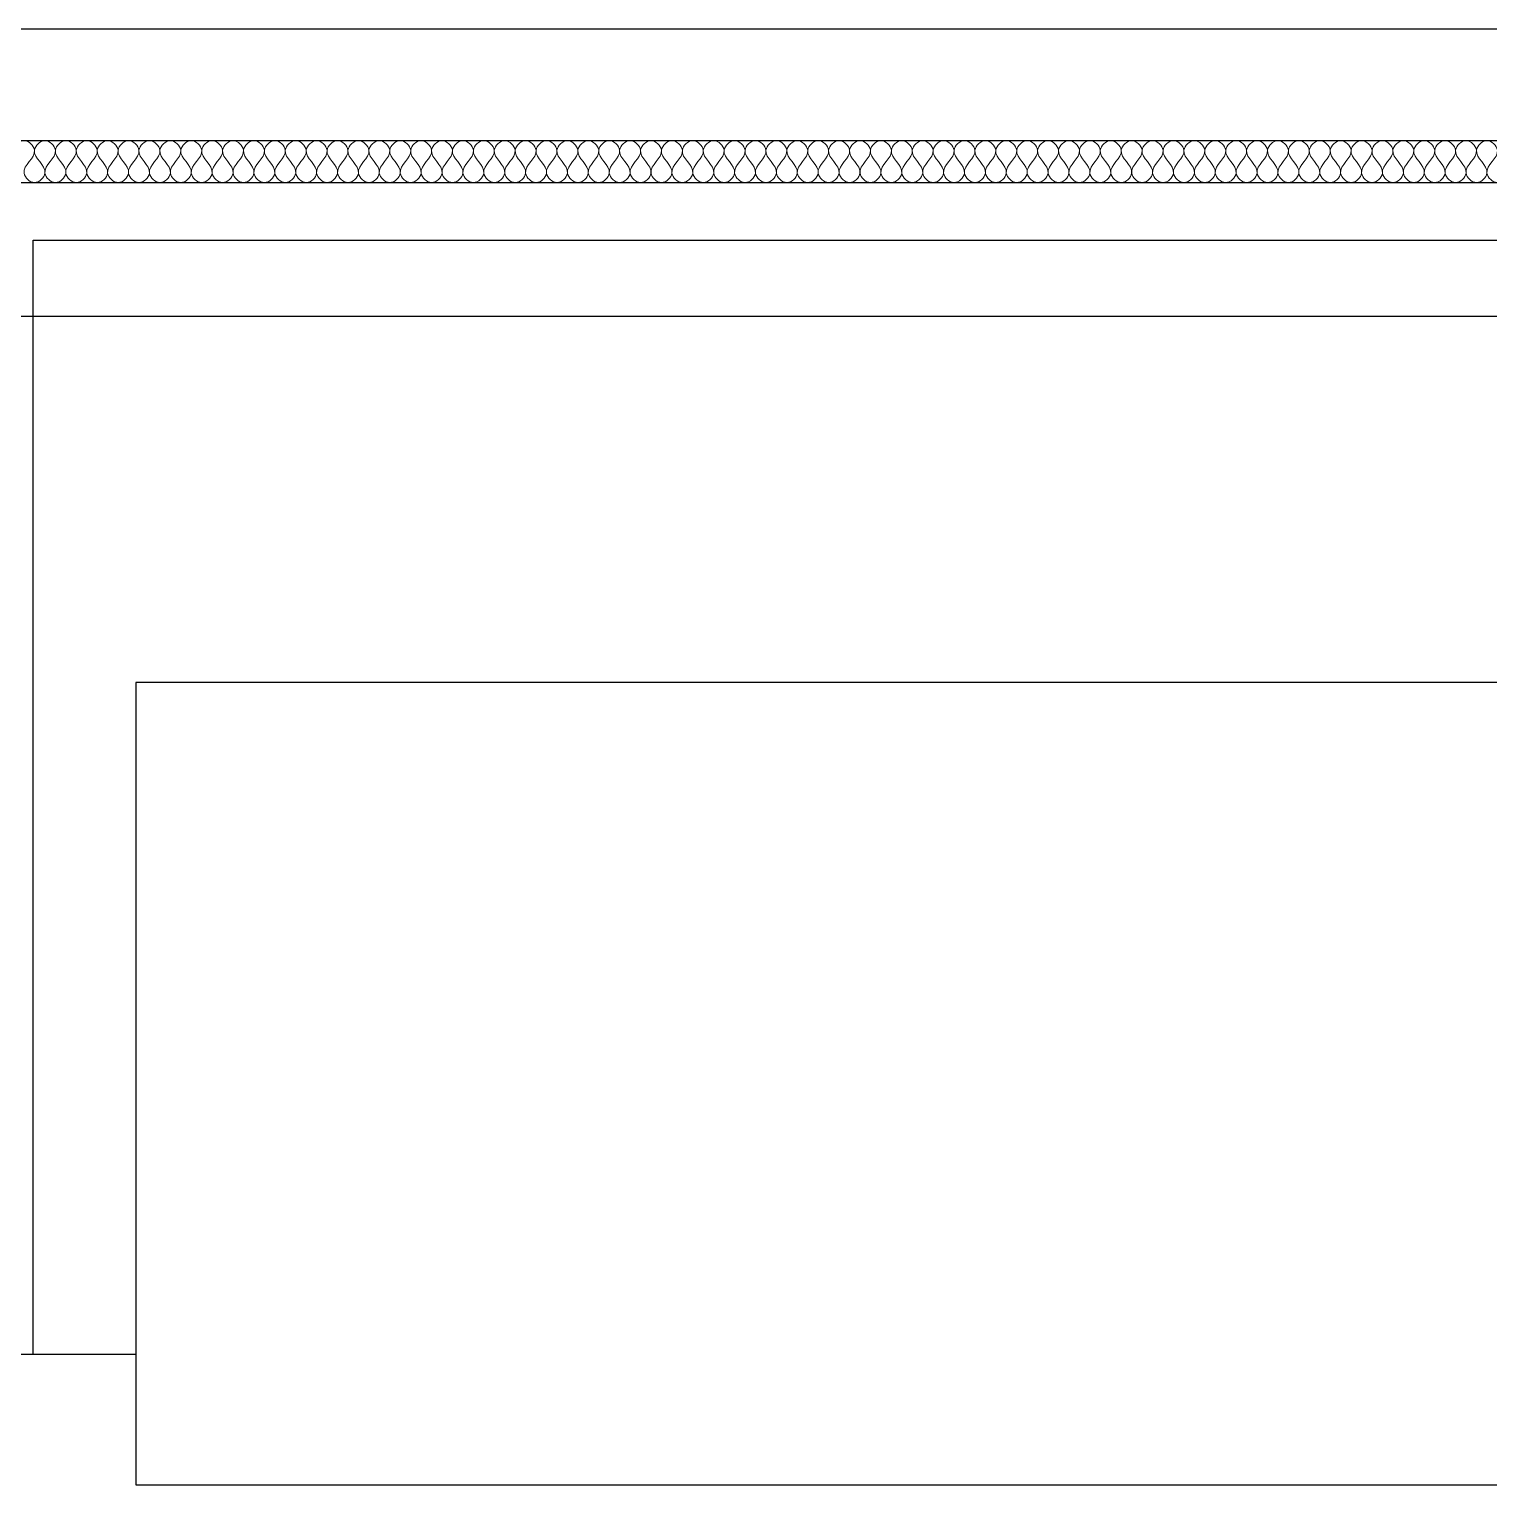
# Model space of a CAD drawing. Header units: metres. Extents: x 125 to 1179, y 511 to 749.
# Drawn here: x 443.38 to 482.23, y 660.56 to 699.33 of the extents above; entities that cross this region are included whole.
import ezdxf

# ---------------------------------------------------------------- set-up
doc = ezdxf.new("R2010")
doc.units = ezdxf.units.M
doc.layers.add('Text18', color=8, linetype='Continuous', lineweight=18)

msp = doc.modelspace()

# ---------------------------------------------------------------- linework, layer by layer
for p, q in [((735.692, 699.329), (385.661, 699.329)), ((386.784, 696.369), (532.321, 696.369)), ((385.661, 695.245), (531.197, 695.245))]:
    msp.add_line(p, q)
at = {"color": 30, "true_color": 0xf26722}
for p, q in [((443.484, 689.163), (443.484, 693.707)), ((443.484, 693.707), (525.59, 693.707)), ((443.484, 664.036), (443.484, 689.163)), ((446.213, 664.036), (350.148, 664.036))]:
    msp.add_line(p, q, dxfattribs=at)
at = {"color": 152, "true_color": 0x2776bb}
msp.add_line((530.377, 691.675), (354.774, 691.675), dxfattribs=at)
msp.add_lwpolyline([(446.213, 660.564), (520.613, 660.564), (520.613, 681.934), (446.213, 681.934)], close=True)
at = {"layer": 'Text18', "color": 0, "ltscale": 0.5}
for points, knots in [([(442.962, 696.107), (442.979, 696.227), (443.24, 696.488), (443.737, 695.993), (443.017, 695.609), (443.394, 695.246), (443.518, 695.245)], [2.217326, 2.217326, 2.217326, 2.217326, 2.553667, 2.890008, 3.49416, 3.830501, 3.830501, 3.830501, 3.830501]), ([(443.518, 696.107), (443.535, 696.227), (443.796, 696.488), (444.294, 695.993), (443.573, 695.609), (443.95, 695.246), (444.075, 695.245)], [2.217326, 2.217326, 2.217326, 2.217326, 2.553667, 2.890008, 3.49416, 3.830501, 3.830501, 3.830501, 3.830501]), ([(444.075, 696.107), (444.091, 696.227), (444.353, 696.488), (444.85, 695.993), (444.129, 695.609), (444.506, 695.246), (444.631, 695.245)], [2.217326, 2.217326, 2.217326, 2.217326, 2.553667, 2.890008, 3.49416, 3.830501, 3.830501, 3.830501, 3.830501]), ([(444.631, 696.107), (444.648, 696.227), (444.909, 696.488), (445.406, 695.993), (444.686, 695.609), (445.063, 695.246), (445.187, 695.245)], [2.217326, 2.217326, 2.217326, 2.217326, 2.553667, 2.890008, 3.49416, 3.830501, 3.830501, 3.830501, 3.830501]), ([(445.187, 696.107), (445.204, 696.227), (445.465, 696.488), (445.963, 695.993), (445.242, 695.609), (445.619, 695.246), (445.744, 695.245)], [2.217326, 2.217326, 2.217326, 2.217326, 2.553667, 2.890008, 3.49416, 3.830501, 3.830501, 3.830501, 3.830501]), ([(445.744, 696.107), (445.76, 696.227), (446.022, 696.488), (446.519, 695.993), (445.798, 695.609), (446.175, 695.246), (446.3, 695.245)], [2.217326, 2.217326, 2.217326, 2.217326, 2.553667, 2.890008, 3.49416, 3.830501, 3.830501, 3.830501, 3.830501]), ([(446.3, 696.107), (446.317, 696.227), (446.578, 696.488), (447.075, 695.993), (446.355, 695.609), (446.732, 695.246), (446.856, 695.245)], [2.217326, 2.217326, 2.217326, 2.217326, 2.553667, 2.890008, 3.49416, 3.830501, 3.830501, 3.830501, 3.830501]), ([(446.856, 696.107), (446.873, 696.227), (447.134, 696.488), (447.632, 695.993), (446.911, 695.609), (447.288, 695.246), (447.413, 695.245)], [2.217326, 2.217326, 2.217326, 2.217326, 2.553667, 2.890008, 3.49416, 3.830501, 3.830501, 3.830501, 3.830501]), ([(447.413, 696.107), (447.429, 696.227), (447.691, 696.488), (448.188, 695.993), (447.467, 695.609), (447.844, 695.246), (447.969, 695.245)], [2.217326, 2.217326, 2.217326, 2.217326, 2.553667, 2.890008, 3.49416, 3.830501, 3.830501, 3.830501, 3.830501]), ([(447.969, 696.107), (447.986, 696.227), (448.247, 696.488), (448.744, 695.993), (448.024, 695.609), (448.401, 695.246), (448.525, 695.245)], [2.217326, 2.217326, 2.217326, 2.217326, 2.553667, 2.890008, 3.49416, 3.830501, 3.830501, 3.830501, 3.830501]), ([(448.525, 696.107), (448.542, 696.227), (448.803, 696.488), (449.301, 695.993), (448.58, 695.609), (448.957, 695.246), (449.082, 695.245)], [2.217326, 2.217326, 2.217326, 2.217326, 2.553667, 2.890008, 3.49416, 3.830501, 3.830501, 3.830501, 3.830501]), ([(449.082, 696.107), (449.098, 696.227), (449.36, 696.488), (449.857, 695.993), (449.136, 695.609), (449.513, 695.246), (449.638, 695.245)], [2.217326, 2.217326, 2.217326, 2.217326, 2.553667, 2.890008, 3.49416, 3.830501, 3.830501, 3.830501, 3.830501]), ([(449.638, 696.107), (449.655, 696.227), (449.916, 696.488), (450.413, 695.993), (449.693, 695.609), (450.07, 695.246), (450.194, 695.245)], [2.217326, 2.217326, 2.217326, 2.217326, 2.553667, 2.890008, 3.49416, 3.830501, 3.830501, 3.830501, 3.830501]), ([(450.194, 696.107), (450.211, 696.227), (450.472, 696.488), (450.97, 695.993), (450.249, 695.609), (450.626, 695.246), (450.751, 695.245)], [2.217326, 2.217326, 2.217326, 2.217326, 2.553667, 2.890008, 3.49416, 3.830501, 3.830501, 3.830501, 3.830501]), ([(450.751, 696.107), (450.767, 696.227), (451.029, 696.488), (451.526, 695.993), (450.805, 695.609), (451.182, 695.246), (451.307, 695.245)], [2.217326, 2.217326, 2.217326, 2.217326, 2.553667, 2.890008, 3.49416, 3.830501, 3.830501, 3.830501, 3.830501]), ([(451.307, 696.107), (451.324, 696.227), (451.585, 696.488), (452.082, 695.993), (451.362, 695.609), (451.739, 695.246), (451.863, 695.245)], [2.217326, 2.217326, 2.217326, 2.217326, 2.553667, 2.890008, 3.49416, 3.830501, 3.830501, 3.830501, 3.830501]), ([(451.863, 696.107), (451.88, 696.227), (452.141, 696.488), (452.639, 695.993), (451.918, 695.609), (452.295, 695.246), (452.42, 695.245)], [2.217326, 2.217326, 2.217326, 2.217326, 2.553667, 2.890008, 3.49416, 3.830501, 3.830501, 3.830501, 3.830501]), ([(452.42, 696.107), (452.436, 696.227), (452.698, 696.488), (453.195, 695.993), (452.474, 695.609), (452.851, 695.246), (452.976, 695.245)], [2.217326, 2.217326, 2.217326, 2.217326, 2.553667, 2.890008, 3.49416, 3.830501, 3.830501, 3.830501, 3.830501]), ([(452.976, 696.107), (452.992, 696.227), (453.254, 696.488), (453.751, 695.993), (453.031, 695.609), (453.407, 695.246), (453.532, 695.245)], [2.217326, 2.217326, 2.217326, 2.217326, 2.553667, 2.890008, 3.49416, 3.830501, 3.830501, 3.830501, 3.830501]), ([(453.532, 696.107), (453.549, 696.227), (453.81, 696.488), (454.308, 695.993), (453.587, 695.609), (453.964, 695.246), (454.088, 695.245)], [2.217326, 2.217326, 2.217326, 2.217326, 2.553667, 2.890008, 3.49416, 3.830501, 3.830501, 3.830501, 3.830501]), ([(454.088, 696.107), (454.105, 696.227), (454.366, 696.488), (454.864, 695.993), (454.143, 695.609), (454.52, 695.246), (454.645, 695.245)], [2.217326, 2.217326, 2.217326, 2.217326, 2.553667, 2.890008, 3.49416, 3.830501, 3.830501, 3.830501, 3.830501]), ([(454.645, 696.107), (454.661, 696.227), (454.923, 696.488), (455.42, 695.993), (454.7, 695.609), (455.076, 695.246), (455.201, 695.245)], [2.217326, 2.217326, 2.217326, 2.217326, 2.553667, 2.890008, 3.49416, 3.830501, 3.830501, 3.830501, 3.830501]), ([(455.201, 696.107), (455.218, 696.227), (455.479, 696.488), (455.977, 695.993), (455.256, 695.609), (455.633, 695.246), (455.757, 695.245)], [2.217326, 2.217326, 2.217326, 2.217326, 2.553667, 2.890008, 3.49416, 3.830501, 3.830501, 3.830501, 3.830501]), ([(455.757, 696.107), (455.774, 696.227), (456.035, 696.488), (456.533, 695.993), (455.812, 695.609), (456.189, 695.246), (456.314, 695.245)], [2.217326, 2.217326, 2.217326, 2.217326, 2.553667, 2.890008, 3.49416, 3.830501, 3.830501, 3.830501, 3.830501]), ([(456.314, 696.107), (456.33, 696.227), (456.592, 696.488), (457.089, 695.993), (456.369, 695.609), (456.745, 695.246), (456.87, 695.245)], [2.217326, 2.217326, 2.217326, 2.217326, 2.553667, 2.890008, 3.49416, 3.830501, 3.830501, 3.830501, 3.830501]), ([(456.87, 696.107), (456.887, 696.227), (457.148, 696.488), (457.646, 695.993), (456.925, 695.609), (457.302, 695.246), (457.426, 695.245)], [2.217326, 2.217326, 2.217326, 2.217326, 2.553667, 2.890008, 3.49416, 3.830501, 3.830501, 3.830501, 3.830501]), ([(457.426, 696.107), (457.443, 696.227), (457.704, 696.488), (458.202, 695.993), (457.481, 695.609), (457.858, 695.246), (457.983, 695.245)], [2.217326, 2.217326, 2.217326, 2.217326, 2.553667, 2.890008, 3.49416, 3.830501, 3.830501, 3.830501, 3.830501]), ([(457.983, 696.107), (457.999, 696.227), (458.261, 696.488), (458.758, 695.993), (458.037, 695.609), (458.414, 695.246), (458.539, 695.245)], [2.217326, 2.217326, 2.217326, 2.217326, 2.553667, 2.890008, 3.49416, 3.830501, 3.830501, 3.830501, 3.830501]), ([(458.539, 696.107), (458.556, 696.227), (458.817, 696.488), (459.314, 695.993), (458.594, 695.609), (458.971, 695.246), (459.095, 695.245)], [2.217326, 2.217326, 2.217326, 2.217326, 2.553667, 2.890008, 3.49416, 3.830501, 3.830501, 3.830501, 3.830501]), ([(459.095, 696.107), (459.112, 696.227), (459.373, 696.488), (459.871, 695.993), (459.15, 695.609), (459.527, 695.246), (459.652, 695.245)], [2.217326, 2.217326, 2.217326, 2.217326, 2.553667, 2.890008, 3.49416, 3.830501, 3.830501, 3.830501, 3.830501]), ([(459.652, 696.107), (459.668, 696.227), (459.93, 696.488), (460.427, 695.993), (459.706, 695.609), (460.083, 695.246), (460.208, 695.245)], [2.217326, 2.217326, 2.217326, 2.217326, 2.553667, 2.890008, 3.49416, 3.830501, 3.830501, 3.830501, 3.830501]), ([(460.208, 696.107), (460.225, 696.227), (460.486, 696.488), (460.983, 695.993), (460.263, 695.609), (460.64, 695.246), (460.764, 695.245)], [2.217326, 2.217326, 2.217326, 2.217326, 2.553667, 2.890008, 3.49416, 3.830501, 3.830501, 3.830501, 3.830501]), ([(460.764, 696.107), (460.781, 696.227), (461.042, 696.488), (461.54, 695.993), (460.819, 695.609), (461.196, 695.246), (461.321, 695.245)], [2.217326, 2.217326, 2.217326, 2.217326, 2.553667, 2.890008, 3.49416, 3.830501, 3.830501, 3.830501, 3.830501]), ([(461.321, 696.107), (461.337, 696.227), (461.599, 696.488), (462.096, 695.993), (461.375, 695.609), (461.752, 695.246), (461.877, 695.245)], [2.217326, 2.217326, 2.217326, 2.217326, 2.553667, 2.890008, 3.49416, 3.830501, 3.830501, 3.830501, 3.830501]), ([(461.877, 696.107), (461.894, 696.227), (462.155, 696.488), (462.652, 695.993), (461.932, 695.609), (462.309, 695.246), (462.433, 695.245)], [2.217326, 2.217326, 2.217326, 2.217326, 2.553667, 2.890008, 3.49416, 3.830501, 3.830501, 3.830501, 3.830501]), ([(462.433, 696.107), (462.45, 696.227), (462.711, 696.488), (463.209, 695.993), (462.488, 695.609), (462.865, 695.246), (462.99, 695.245)], [2.217326, 2.217326, 2.217326, 2.217326, 2.553667, 2.890008, 3.49416, 3.830501, 3.830501, 3.830501, 3.830501]), ([(462.99, 696.107), (463.006, 696.227), (463.268, 696.488), (463.765, 695.993), (463.044, 695.609), (463.421, 695.246), (463.546, 695.245)], [2.217326, 2.217326, 2.217326, 2.217326, 2.553667, 2.890008, 3.49416, 3.830501, 3.830501, 3.830501, 3.830501]), ([(463.546, 696.107), (463.563, 696.227), (463.824, 696.488), (464.321, 695.993), (463.601, 695.609), (463.978, 695.246), (464.102, 695.245)], [2.217326, 2.217326, 2.217326, 2.217326, 2.553667, 2.890008, 3.49416, 3.830501, 3.830501, 3.830501, 3.830501]), ([(464.102, 696.107), (464.119, 696.227), (464.38, 696.488), (464.878, 695.993), (464.157, 695.609), (464.534, 695.246), (464.659, 695.245)], [2.217326, 2.217326, 2.217326, 2.217326, 2.553667, 2.890008, 3.49416, 3.830501, 3.830501, 3.830501, 3.830501]), ([(464.659, 696.107), (464.675, 696.227), (464.937, 696.488), (465.434, 695.993), (464.713, 695.609), (465.09, 695.246), (465.215, 695.245)], [2.217326, 2.217326, 2.217326, 2.217326, 2.553667, 2.890008, 3.49416, 3.830501, 3.830501, 3.830501, 3.830501]), ([(465.215, 696.107), (465.232, 696.227), (465.493, 696.488), (465.99, 695.993), (465.27, 695.609), (465.647, 695.246), (465.771, 695.245)], [2.217326, 2.217326, 2.217326, 2.217326, 2.553667, 2.890008, 3.49416, 3.830501, 3.830501, 3.830501, 3.830501]), ([(465.771, 696.107), (465.788, 696.227), (466.049, 696.488), (466.547, 695.993), (465.826, 695.609), (466.203, 695.246), (466.328, 695.245)], [2.217326, 2.217326, 2.217326, 2.217326, 2.553667, 2.890008, 3.49416, 3.830501, 3.830501, 3.830501, 3.830501]), ([(466.328, 696.107), (466.344, 696.227), (466.606, 696.488), (467.103, 695.993), (466.382, 695.609), (466.759, 695.246), (466.884, 695.245)], [2.217326, 2.217326, 2.217326, 2.217326, 2.553667, 2.890008, 3.49416, 3.830501, 3.830501, 3.830501, 3.830501]), ([(466.884, 696.107), (466.901, 696.227), (467.162, 696.488), (467.659, 695.993), (466.939, 695.609), (467.316, 695.246), (467.44, 695.245)], [2.217326, 2.217326, 2.217326, 2.217326, 2.553667, 2.890008, 3.49416, 3.830501, 3.830501, 3.830501, 3.830501]), ([(467.44, 696.107), (467.457, 696.227), (467.718, 696.488), (468.216, 695.993), (467.495, 695.609), (467.872, 695.246), (467.997, 695.245)], [2.217326, 2.217326, 2.217326, 2.217326, 2.553667, 2.890008, 3.49416, 3.830501, 3.830501, 3.830501, 3.830501]), ([(467.997, 696.107), (468.013, 696.227), (468.275, 696.488), (468.772, 695.993), (468.051, 695.609), (468.428, 695.246), (468.553, 695.245)], [2.217326, 2.217326, 2.217326, 2.217326, 2.553667, 2.890008, 3.49416, 3.830501, 3.830501, 3.830501, 3.830501]), ([(468.553, 696.107), (468.57, 696.227), (468.831, 696.488), (469.328, 695.993), (468.608, 695.609), (468.985, 695.246), (469.109, 695.245)], [2.217326, 2.217326, 2.217326, 2.217326, 2.553667, 2.890008, 3.49416, 3.830501, 3.830501, 3.830501, 3.830501]), ([(469.109, 696.107), (469.126, 696.227), (469.387, 696.488), (469.885, 695.993), (469.164, 695.609), (469.541, 695.246), (469.666, 695.245)], [2.217326, 2.217326, 2.217326, 2.217326, 2.553667, 2.890008, 3.49416, 3.830501, 3.830501, 3.830501, 3.830501]), ([(469.666, 696.107), (469.682, 696.227), (469.944, 696.488), (470.441, 695.993), (469.72, 695.609), (470.097, 695.246), (470.222, 695.245)], [2.217326, 2.217326, 2.217326, 2.217326, 2.553667, 2.890008, 3.49416, 3.830501, 3.830501, 3.830501, 3.830501]), ([(470.222, 696.107), (470.238, 696.227), (470.5, 696.488), (470.997, 695.993), (470.277, 695.609), (470.654, 695.246), (470.778, 695.245)], [2.217326, 2.217326, 2.217326, 2.217326, 2.553667, 2.890008, 3.49416, 3.830501, 3.830501, 3.830501, 3.830501]), ([(470.778, 696.107), (470.795, 696.227), (471.056, 696.488), (471.554, 695.993), (470.833, 695.609), (471.21, 695.246), (471.334, 695.245)], [2.217326, 2.217326, 2.217326, 2.217326, 2.553667, 2.890008, 3.49416, 3.830501, 3.830501, 3.830501, 3.830501]), ([(471.334, 696.107), (471.351, 696.227), (471.612, 696.488), (472.11, 695.993), (471.389, 695.609), (471.766, 695.246), (471.891, 695.245)], [2.217326, 2.217326, 2.217326, 2.217326, 2.553667, 2.890008, 3.49416, 3.830501, 3.830501, 3.830501, 3.830501]), ([(471.891, 696.107), (471.907, 696.227), (472.169, 696.488), (472.666, 695.993), (471.946, 695.609), (472.322, 695.246), (472.447, 695.245)], [2.217326, 2.217326, 2.217326, 2.217326, 2.553667, 2.890008, 3.49416, 3.830501, 3.830501, 3.830501, 3.830501]), ([(472.447, 696.107), (472.464, 696.227), (472.725, 696.488), (473.223, 695.993), (472.502, 695.609), (472.879, 695.246), (473.003, 695.245)], [2.217326, 2.217326, 2.217326, 2.217326, 2.553667, 2.890008, 3.49416, 3.830501, 3.830501, 3.830501, 3.830501]), ([(473.003, 696.107), (473.02, 696.227), (473.281, 696.488), (473.779, 695.993), (473.058, 695.609), (473.435, 695.246), (473.56, 695.245)], [2.217326, 2.217326, 2.217326, 2.217326, 2.553667, 2.890008, 3.49416, 3.830501, 3.830501, 3.830501, 3.830501]), ([(473.56, 696.107), (473.576, 696.227), (473.838, 696.488), (474.335, 695.993), (473.615, 695.609), (473.991, 695.246), (474.116, 695.245)], [2.217326, 2.217326, 2.217326, 2.217326, 2.553667, 2.890008, 3.49416, 3.830501, 3.830501, 3.830501, 3.830501]), ([(474.116, 696.107), (474.133, 696.227), (474.394, 696.488), (474.892, 695.993), (474.171, 695.609), (474.548, 695.246), (474.672, 695.245)], [2.217326, 2.217326, 2.217326, 2.217326, 2.553667, 2.890008, 3.49416, 3.830501, 3.830501, 3.830501, 3.830501]), ([(474.672, 696.107), (474.689, 696.227), (474.95, 696.488), (475.448, 695.993), (474.727, 695.609), (475.104, 695.246), (475.229, 695.245)], [2.217326, 2.217326, 2.217326, 2.217326, 2.553667, 2.890008, 3.49416, 3.830501, 3.830501, 3.830501, 3.830501]), ([(475.229, 696.107), (475.245, 696.227), (475.507, 696.488), (476.004, 695.993), (475.283, 695.609), (475.66, 695.246), (475.785, 695.245)], [2.217326, 2.217326, 2.217326, 2.217326, 2.553667, 2.890008, 3.49416, 3.830501, 3.830501, 3.830501, 3.830501]), ([(475.785, 696.107), (475.802, 696.227), (476.063, 696.488), (476.56, 695.993), (475.84, 695.609), (476.217, 695.246), (476.341, 695.245)], [2.217326, 2.217326, 2.217326, 2.217326, 2.553667, 2.890008, 3.49416, 3.830501, 3.830501, 3.830501, 3.830501]), ([(476.341, 696.107), (476.358, 696.227), (476.619, 696.488), (477.117, 695.993), (476.396, 695.609), (476.773, 695.246), (476.898, 695.245)], [2.217326, 2.217326, 2.217326, 2.217326, 2.553667, 2.890008, 3.49416, 3.830501, 3.830501, 3.830501, 3.830501]), ([(476.898, 696.107), (476.914, 696.227), (477.176, 696.488), (477.673, 695.993), (476.952, 695.609), (477.329, 695.246), (477.454, 695.245)], [2.217326, 2.217326, 2.217326, 2.217326, 2.553667, 2.890008, 3.49416, 3.830501, 3.830501, 3.830501, 3.830501]), ([(477.454, 696.107), (477.471, 696.227), (477.732, 696.488), (478.229, 695.993), (477.509, 695.609), (477.886, 695.246), (478.01, 695.245)], [2.217326, 2.217326, 2.217326, 2.217326, 2.553667, 2.890008, 3.49416, 3.830501, 3.830501, 3.830501, 3.830501]), ([(478.01, 696.107), (478.027, 696.227), (478.288, 696.488), (478.786, 695.993), (478.065, 695.609), (478.442, 695.246), (478.567, 695.245)], [2.217326, 2.217326, 2.217326, 2.217326, 2.553667, 2.890008, 3.49416, 3.830501, 3.830501, 3.830501, 3.830501]), ([(478.567, 696.107), (478.583, 696.227), (478.845, 696.488), (479.342, 695.993), (478.621, 695.609), (478.998, 695.246), (479.123, 695.245)], [2.217326, 2.217326, 2.217326, 2.217326, 2.553667, 2.890008, 3.49416, 3.830501, 3.830501, 3.830501, 3.830501]), ([(479.123, 696.107), (479.14, 696.227), (479.401, 696.488), (479.898, 695.993), (479.178, 695.609), (479.555, 695.246), (479.679, 695.245)], [2.217326, 2.217326, 2.217326, 2.217326, 2.553667, 2.890008, 3.49416, 3.830501, 3.830501, 3.830501, 3.830501]), ([(479.679, 696.107), (479.696, 696.227), (479.957, 696.488), (480.455, 695.993), (479.734, 695.609), (480.111, 695.246), (480.236, 695.245)], [2.217326, 2.217326, 2.217326, 2.217326, 2.553667, 2.890008, 3.49416, 3.830501, 3.830501, 3.830501, 3.830501]), ([(480.236, 696.107), (480.252, 696.227), (480.514, 696.488), (481.011, 695.993), (480.29, 695.609), (480.667, 695.246), (480.792, 695.245)], [2.217326, 2.217326, 2.217326, 2.217326, 2.553667, 2.890008, 3.49416, 3.830501, 3.830501, 3.830501, 3.830501]), ([(480.792, 696.107), (480.809, 696.227), (481.07, 696.488), (481.567, 695.993), (480.847, 695.609), (481.224, 695.246), (481.348, 695.245)], [2.217326, 2.217326, 2.217326, 2.217326, 2.553667, 2.890008, 3.49416, 3.830501, 3.830501, 3.830501, 3.830501]), ([(481.348, 696.107), (481.365, 696.227), (481.626, 696.488), (482.124, 695.993), (481.403, 695.609), (481.78, 695.246), (481.905, 695.245)], [2.217326, 2.217326, 2.217326, 2.217326, 2.553667, 2.890008, 3.49416, 3.830501, 3.830501, 3.830501, 3.830501]), ([(481.905, 696.107), (481.921, 696.227), (482.183, 696.488), (482.68, 695.993), (481.959, 695.609), (482.336, 695.246), (482.461, 695.245)], [2.217326, 2.217326, 2.217326, 2.217326, 2.553667, 2.890008, 3.49416, 3.830501, 3.830501, 3.830501, 3.830501]), ([(443.518, 695.245), (443.649, 695.246), (444.015, 695.609), (443.488, 695.892), (443.518, 696.107)], [1.2768335, 1.2768335, 1.2768335, 1.2768335, 1.6131741, 2.2173264, 2.2173264, 2.2173264, 2.2173264]), ([(444.075, 695.245), (444.205, 695.246), (444.571, 695.609), (444.045, 695.892), (444.075, 696.107)], [1.2768335, 1.2768335, 1.2768335, 1.2768335, 1.6131741, 2.2173264, 2.2173264, 2.2173264, 2.2173264]), ([(444.631, 695.245), (444.762, 695.246), (445.127, 695.609), (444.601, 695.892), (444.631, 696.107)], [1.2768335, 1.2768335, 1.2768335, 1.2768335, 1.6131741, 2.2173264, 2.2173264, 2.2173264, 2.2173264]), ([(445.187, 695.245), (445.318, 695.246), (445.684, 695.609), (445.157, 695.892), (445.187, 696.107)], [1.2768335, 1.2768335, 1.2768335, 1.2768335, 1.6131741, 2.2173264, 2.2173264, 2.2173264, 2.2173264]), ([(445.744, 695.245), (445.874, 695.246), (446.24, 695.609), (445.714, 695.892), (445.744, 696.107)], [1.2768335, 1.2768335, 1.2768335, 1.2768335, 1.6131741, 2.2173264, 2.2173264, 2.2173264, 2.2173264]), ([(446.3, 695.245), (446.431, 695.246), (446.796, 695.609), (446.27, 695.892), (446.3, 696.107)], [1.2768335, 1.2768335, 1.2768335, 1.2768335, 1.6131741, 2.2173264, 2.2173264, 2.2173264, 2.2173264]), ([(446.856, 695.245), (446.987, 695.246), (447.353, 695.609), (446.826, 695.892), (446.856, 696.107)], [1.2768335, 1.2768335, 1.2768335, 1.2768335, 1.6131741, 2.2173264, 2.2173264, 2.2173264, 2.2173264]), ([(447.413, 695.245), (447.543, 695.246), (447.909, 695.609), (447.383, 695.892), (447.413, 696.107)], [1.2768335, 1.2768335, 1.2768335, 1.2768335, 1.6131741, 2.2173264, 2.2173264, 2.2173264, 2.2173264]), ([(447.969, 695.245), (448.1, 695.246), (448.465, 695.609), (447.939, 695.892), (447.969, 696.107)], [1.2768335, 1.2768335, 1.2768335, 1.2768335, 1.6131741, 2.2173264, 2.2173264, 2.2173264, 2.2173264]), ([(448.525, 695.245), (448.656, 695.246), (449.022, 695.609), (448.495, 695.892), (448.525, 696.107)], [1.2768335, 1.2768335, 1.2768335, 1.2768335, 1.6131741, 2.2173264, 2.2173264, 2.2173264, 2.2173264]), ([(449.082, 695.245), (449.212, 695.246), (449.578, 695.609), (449.052, 695.892), (449.082, 696.107)], [1.2768335, 1.2768335, 1.2768335, 1.2768335, 1.6131741, 2.2173264, 2.2173264, 2.2173264, 2.2173264]), ([(449.638, 695.245), (449.769, 695.246), (450.134, 695.609), (449.608, 695.892), (449.638, 696.107)], [1.2768335, 1.2768335, 1.2768335, 1.2768335, 1.6131741, 2.2173264, 2.2173264, 2.2173264, 2.2173264]), ([(450.194, 695.245), (450.325, 695.246), (450.691, 695.609), (450.164, 695.892), (450.194, 696.107)], [1.2768335, 1.2768335, 1.2768335, 1.2768335, 1.6131741, 2.2173264, 2.2173264, 2.2173264, 2.2173264]), ([(450.751, 695.245), (450.881, 695.246), (451.247, 695.609), (450.721, 695.892), (450.751, 696.107)], [1.2768335, 1.2768335, 1.2768335, 1.2768335, 1.6131741, 2.2173264, 2.2173264, 2.2173264, 2.2173264]), ([(451.307, 695.245), (451.438, 695.246), (451.803, 695.609), (451.277, 695.892), (451.307, 696.107)], [1.2768335, 1.2768335, 1.2768335, 1.2768335, 1.6131741, 2.2173264, 2.2173264, 2.2173264, 2.2173264]), ([(451.863, 695.245), (451.994, 695.246), (452.36, 695.609), (451.833, 695.892), (451.863, 696.107)], [1.2768335, 1.2768335, 1.2768335, 1.2768335, 1.6131741, 2.2173264, 2.2173264, 2.2173264, 2.2173264]), ([(452.42, 695.245), (452.55, 695.246), (452.916, 695.609), (452.39, 695.892), (452.42, 696.107)], [1.2768335, 1.2768335, 1.2768335, 1.2768335, 1.6131741, 2.2173264, 2.2173264, 2.2173264, 2.2173264]), ([(452.976, 695.245), (453.107, 695.246), (453.472, 695.609), (452.946, 695.892), (452.976, 696.107)], [1.2768335, 1.2768335, 1.2768335, 1.2768335, 1.6131741, 2.2173264, 2.2173264, 2.2173264, 2.2173264]), ([(453.532, 695.245), (453.663, 695.246), (454.028, 695.609), (453.502, 695.892), (453.532, 696.107)], [1.2768335, 1.2768335, 1.2768335, 1.2768335, 1.6131741, 2.2173264, 2.2173264, 2.2173264, 2.2173264]), ([(454.088, 695.245), (454.219, 695.246), (454.585, 695.609), (454.059, 695.892), (454.088, 696.107)], [1.2768335, 1.2768335, 1.2768335, 1.2768335, 1.6131741, 2.2173264, 2.2173264, 2.2173264, 2.2173264]), ([(454.645, 695.245), (454.776, 695.246), (455.141, 695.609), (454.615, 695.892), (454.645, 696.107)], [1.2768335, 1.2768335, 1.2768335, 1.2768335, 1.6131741, 2.2173264, 2.2173264, 2.2173264, 2.2173264]), ([(455.201, 695.245), (455.332, 695.246), (455.697, 695.609), (455.171, 695.892), (455.201, 696.107)], [1.2768335, 1.2768335, 1.2768335, 1.2768335, 1.6131741, 2.2173264, 2.2173264, 2.2173264, 2.2173264]), ([(455.757, 695.245), (455.888, 695.246), (456.254, 695.609), (455.728, 695.892), (455.757, 696.107)], [1.2768335, 1.2768335, 1.2768335, 1.2768335, 1.6131741, 2.2173264, 2.2173264, 2.2173264, 2.2173264]), ([(456.314, 695.245), (456.445, 695.246), (456.81, 695.609), (456.284, 695.892), (456.314, 696.107)], [1.2768335, 1.2768335, 1.2768335, 1.2768335, 1.6131741, 2.2173264, 2.2173264, 2.2173264, 2.2173264]), ([(456.87, 695.245), (457.001, 695.246), (457.366, 695.609), (456.84, 695.892), (456.87, 696.107)], [1.2768335, 1.2768335, 1.2768335, 1.2768335, 1.6131741, 2.2173264, 2.2173264, 2.2173264, 2.2173264]), ([(457.426, 695.245), (457.557, 695.246), (457.923, 695.609), (457.397, 695.892), (457.426, 696.107)], [1.2768335, 1.2768335, 1.2768335, 1.2768335, 1.6131741, 2.2173264, 2.2173264, 2.2173264, 2.2173264]), ([(457.983, 695.245), (458.113, 695.246), (458.479, 695.609), (457.953, 695.892), (457.983, 696.107)], [1.2768335, 1.2768335, 1.2768335, 1.2768335, 1.6131741, 2.2173264, 2.2173264, 2.2173264, 2.2173264]), ([(458.539, 695.245), (458.67, 695.246), (459.035, 695.609), (458.509, 695.892), (458.539, 696.107)], [1.2768335, 1.2768335, 1.2768335, 1.2768335, 1.6131741, 2.2173264, 2.2173264, 2.2173264, 2.2173264]), ([(459.095, 695.245), (459.226, 695.246), (459.592, 695.609), (459.066, 695.892), (459.095, 696.107)], [1.2768335, 1.2768335, 1.2768335, 1.2768335, 1.6131741, 2.2173264, 2.2173264, 2.2173264, 2.2173264]), ([(459.652, 695.245), (459.782, 695.246), (460.148, 695.609), (459.622, 695.892), (459.652, 696.107)], [1.2768335, 1.2768335, 1.2768335, 1.2768335, 1.6131741, 2.2173264, 2.2173264, 2.2173264, 2.2173264]), ([(460.208, 695.245), (460.339, 695.246), (460.704, 695.609), (460.178, 695.892), (460.208, 696.107)], [1.2768335, 1.2768335, 1.2768335, 1.2768335, 1.6131741, 2.2173264, 2.2173264, 2.2173264, 2.2173264]), ([(460.764, 695.245), (460.895, 695.246), (461.261, 695.609), (460.734, 695.892), (460.764, 696.107)], [1.2768335, 1.2768335, 1.2768335, 1.2768335, 1.6131741, 2.2173264, 2.2173264, 2.2173264, 2.2173264]), ([(461.321, 695.245), (461.451, 695.246), (461.817, 695.609), (461.291, 695.892), (461.321, 696.107)], [1.2768335, 1.2768335, 1.2768335, 1.2768335, 1.6131741, 2.2173264, 2.2173264, 2.2173264, 2.2173264]), ([(461.877, 695.245), (462.008, 695.246), (462.373, 695.609), (461.847, 695.892), (461.877, 696.107)], [1.2768335, 1.2768335, 1.2768335, 1.2768335, 1.6131741, 2.2173264, 2.2173264, 2.2173264, 2.2173264]), ([(462.433, 695.245), (462.564, 695.246), (462.93, 695.609), (462.403, 695.892), (462.433, 696.107)], [1.2768335, 1.2768335, 1.2768335, 1.2768335, 1.6131741, 2.2173264, 2.2173264, 2.2173264, 2.2173264]), ([(462.99, 695.245), (463.12, 695.246), (463.486, 695.609), (462.96, 695.892), (462.99, 696.107)], [1.2768335, 1.2768335, 1.2768335, 1.2768335, 1.6131741, 2.2173264, 2.2173264, 2.2173264, 2.2173264]), ([(463.546, 695.245), (463.677, 695.246), (464.042, 695.609), (463.516, 695.892), (463.546, 696.107)], [1.2768335, 1.2768335, 1.2768335, 1.2768335, 1.6131741, 2.2173264, 2.2173264, 2.2173264, 2.2173264]), ([(464.102, 695.245), (464.233, 695.246), (464.599, 695.609), (464.072, 695.892), (464.102, 696.107)], [1.2768335, 1.2768335, 1.2768335, 1.2768335, 1.6131741, 2.2173264, 2.2173264, 2.2173264, 2.2173264]), ([(464.659, 695.245), (464.789, 695.246), (465.155, 695.609), (464.629, 695.892), (464.659, 696.107)], [1.2768335, 1.2768335, 1.2768335, 1.2768335, 1.6131741, 2.2173264, 2.2173264, 2.2173264, 2.2173264]), ([(465.215, 695.245), (465.346, 695.246), (465.711, 695.609), (465.185, 695.892), (465.215, 696.107)], [1.2768335, 1.2768335, 1.2768335, 1.2768335, 1.6131741, 2.2173264, 2.2173264, 2.2173264, 2.2173264]), ([(465.771, 695.245), (465.902, 695.246), (466.268, 695.609), (465.741, 695.892), (465.771, 696.107)], [1.2768335, 1.2768335, 1.2768335, 1.2768335, 1.6131741, 2.2173264, 2.2173264, 2.2173264, 2.2173264]), ([(466.328, 695.245), (466.458, 695.246), (466.824, 695.609), (466.298, 695.892), (466.328, 696.107)], [1.2768335, 1.2768335, 1.2768335, 1.2768335, 1.6131741, 2.2173264, 2.2173264, 2.2173264, 2.2173264]), ([(466.884, 695.245), (467.015, 695.246), (467.38, 695.609), (466.854, 695.892), (466.884, 696.107)], [1.2768335, 1.2768335, 1.2768335, 1.2768335, 1.6131741, 2.2173264, 2.2173264, 2.2173264, 2.2173264]), ([(467.44, 695.245), (467.571, 695.246), (467.937, 695.609), (467.41, 695.892), (467.44, 696.107)], [1.2768335, 1.2768335, 1.2768335, 1.2768335, 1.6131741, 2.2173264, 2.2173264, 2.2173264, 2.2173264]), ([(467.997, 695.245), (468.127, 695.246), (468.493, 695.609), (467.967, 695.892), (467.997, 696.107)], [1.2768335, 1.2768335, 1.2768335, 1.2768335, 1.6131741, 2.2173264, 2.2173264, 2.2173264, 2.2173264]), ([(468.553, 695.245), (468.684, 695.246), (469.049, 695.609), (468.523, 695.892), (468.553, 696.107)], [1.2768335, 1.2768335, 1.2768335, 1.2768335, 1.6131741, 2.2173264, 2.2173264, 2.2173264, 2.2173264]), ([(469.109, 695.245), (469.24, 695.246), (469.606, 695.609), (469.079, 695.892), (469.109, 696.107)], [1.2768335, 1.2768335, 1.2768335, 1.2768335, 1.6131741, 2.2173264, 2.2173264, 2.2173264, 2.2173264]), ([(469.666, 695.245), (469.796, 695.246), (470.162, 695.609), (469.636, 695.892), (469.666, 696.107)], [1.2768335, 1.2768335, 1.2768335, 1.2768335, 1.6131741, 2.2173264, 2.2173264, 2.2173264, 2.2173264]), ([(470.222, 695.245), (470.353, 695.246), (470.718, 695.609), (470.192, 695.892), (470.222, 696.107)], [1.2768335, 1.2768335, 1.2768335, 1.2768335, 1.6131741, 2.2173264, 2.2173264, 2.2173264, 2.2173264]), ([(470.778, 695.245), (470.909, 695.246), (471.274, 695.609), (470.748, 695.892), (470.778, 696.107)], [1.2768335, 1.2768335, 1.2768335, 1.2768335, 1.6131741, 2.2173264, 2.2173264, 2.2173264, 2.2173264]), ([(471.334, 695.245), (471.465, 695.246), (471.831, 695.609), (471.305, 695.892), (471.334, 696.107)], [1.2768335, 1.2768335, 1.2768335, 1.2768335, 1.6131741, 2.2173264, 2.2173264, 2.2173264, 2.2173264]), ([(471.891, 695.245), (472.022, 695.246), (472.387, 695.609), (471.861, 695.892), (471.891, 696.107)], [1.2768335, 1.2768335, 1.2768335, 1.2768335, 1.6131741, 2.2173264, 2.2173264, 2.2173264, 2.2173264]), ([(472.447, 695.245), (472.578, 695.246), (472.943, 695.609), (472.417, 695.892), (472.447, 696.107)], [1.2768335, 1.2768335, 1.2768335, 1.2768335, 1.6131741, 2.2173264, 2.2173264, 2.2173264, 2.2173264]), ([(473.003, 695.245), (473.134, 695.246), (473.5, 695.609), (472.974, 695.892), (473.003, 696.107)], [1.2768335, 1.2768335, 1.2768335, 1.2768335, 1.6131741, 2.2173264, 2.2173264, 2.2173264, 2.2173264]), ([(473.56, 695.245), (473.691, 695.246), (474.056, 695.609), (473.53, 695.892), (473.56, 696.107)], [1.2768335, 1.2768335, 1.2768335, 1.2768335, 1.6131741, 2.2173264, 2.2173264, 2.2173264, 2.2173264]), ([(474.116, 695.245), (474.247, 695.246), (474.612, 695.609), (474.086, 695.892), (474.116, 696.107)], [1.2768335, 1.2768335, 1.2768335, 1.2768335, 1.6131741, 2.2173264, 2.2173264, 2.2173264, 2.2173264]), ([(474.672, 695.245), (474.803, 695.246), (475.169, 695.609), (474.643, 695.892), (474.672, 696.107)], [1.2768335, 1.2768335, 1.2768335, 1.2768335, 1.6131741, 2.2173264, 2.2173264, 2.2173264, 2.2173264]), ([(475.229, 695.245), (475.359, 695.246), (475.725, 695.609), (475.199, 695.892), (475.229, 696.107)], [1.2768335, 1.2768335, 1.2768335, 1.2768335, 1.6131741, 2.2173264, 2.2173264, 2.2173264, 2.2173264]), ([(475.785, 695.245), (475.916, 695.246), (476.281, 695.609), (475.755, 695.892), (475.785, 696.107)], [1.2768335, 1.2768335, 1.2768335, 1.2768335, 1.6131741, 2.2173264, 2.2173264, 2.2173264, 2.2173264]), ([(476.341, 695.245), (476.472, 695.246), (476.838, 695.609), (476.312, 695.892), (476.341, 696.107)], [1.2768335, 1.2768335, 1.2768335, 1.2768335, 1.6131741, 2.2173264, 2.2173264, 2.2173264, 2.2173264]), ([(476.898, 695.245), (477.028, 695.246), (477.394, 695.609), (476.868, 695.892), (476.898, 696.107)], [1.2768335, 1.2768335, 1.2768335, 1.2768335, 1.6131741, 2.2173264, 2.2173264, 2.2173264, 2.2173264]), ([(477.454, 695.245), (477.585, 695.246), (477.95, 695.609), (477.424, 695.892), (477.454, 696.107)], [1.2768335, 1.2768335, 1.2768335, 1.2768335, 1.6131741, 2.2173264, 2.2173264, 2.2173264, 2.2173264]), ([(478.01, 695.245), (478.141, 695.246), (478.507, 695.609), (477.98, 695.892), (478.01, 696.107)], [1.2768335, 1.2768335, 1.2768335, 1.2768335, 1.6131741, 2.2173264, 2.2173264, 2.2173264, 2.2173264]), ([(478.567, 695.245), (478.697, 695.246), (479.063, 695.609), (478.537, 695.892), (478.567, 696.107)], [1.2768335, 1.2768335, 1.2768335, 1.2768335, 1.6131741, 2.2173264, 2.2173264, 2.2173264, 2.2173264]), ([(479.123, 695.245), (479.254, 695.246), (479.619, 695.609), (479.093, 695.892), (479.123, 696.107)], [1.2768335, 1.2768335, 1.2768335, 1.2768335, 1.6131741, 2.2173264, 2.2173264, 2.2173264, 2.2173264]), ([(479.679, 695.245), (479.81, 695.246), (480.176, 695.609), (479.649, 695.892), (479.679, 696.107)], [1.2768335, 1.2768335, 1.2768335, 1.2768335, 1.6131741, 2.2173264, 2.2173264, 2.2173264, 2.2173264]), ([(480.236, 695.245), (480.366, 695.246), (480.732, 695.609), (480.206, 695.892), (480.236, 696.107)], [1.2768335, 1.2768335, 1.2768335, 1.2768335, 1.6131741, 2.2173264, 2.2173264, 2.2173264, 2.2173264]), ([(480.792, 695.245), (480.923, 695.246), (481.288, 695.609), (480.762, 695.892), (480.792, 696.107)], [1.2768335, 1.2768335, 1.2768335, 1.2768335, 1.6131741, 2.2173264, 2.2173264, 2.2173264, 2.2173264]), ([(481.348, 695.245), (481.479, 695.246), (481.845, 695.609), (481.318, 695.892), (481.348, 696.107)], [1.2768335, 1.2768335, 1.2768335, 1.2768335, 1.6131741, 2.2173264, 2.2173264, 2.2173264, 2.2173264]), ([(481.905, 695.245), (482.035, 695.246), (482.401, 695.609), (481.875, 695.892), (481.905, 696.107)], [1.2768335, 1.2768335, 1.2768335, 1.2768335, 1.6131741, 2.2173264, 2.2173264, 2.2173264, 2.2173264])]:
    msp.add_open_spline(points, degree=3, knots=knots, dxfattribs=at)

doc.saveas('drawing.dxf')
